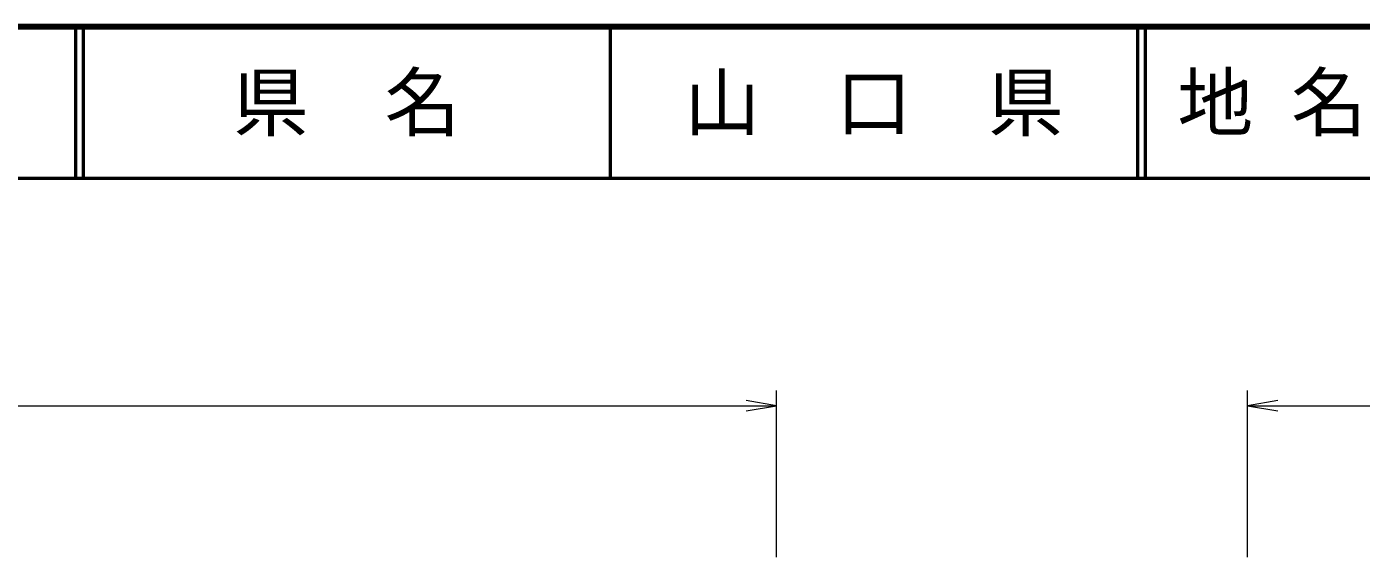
# Model space of a CAD drawing. Units: millimetres on the paper, enlarged 1000 times. Extents: x 40000 to 680000, y 20000 to 380000.
# Drawn here: x 294534 to 382504, y 345000 to 380000 of the extents above; entities that cross this region are included whole.
import ezdxf
from ezdxf.enums import TextEntityAlignment as Align

# ---------------------------------------------------------------- set-up
doc = ezdxf.new("R2010")
doc.units = ezdxf.units.MM
doc.header["$LTSCALE"] = 1000
for name, color, linetype, lineweight in [('M-STR-HTXT', 7, 'Continuous', 13), ('M-TTL', 2, 'Continuous', 140), ('M-TTL-LINE', 7, 'Continuous', 50)]:
    doc.layers.add(name, color=color, linetype=linetype, lineweight=lineweight)
doc.layers.add('M-TTL-TXT', color=7, linetype='Continuous')
doc.styles.add('ＭＳ ゴシック', font='')
doc.styles.get('ＭＳ ゴシック').set_extended_font_data('MS Gothic')

# ---------------------------------------------------------------- blocks, each defined once
blk = doc.blocks.new('open_arrow')
at = {"color": 0, "linetype": 'Continuous', "lineweight": -2}
blk.add_lwpolyline([(7.5, 1.25), (0, 0), (7.5, -1.25)], dxfattribs=at)

msp = doc.modelspace()

# ---------------------------------------------------------------- linework, layer by layer
at = {"layer": 'M-STR-HTXT'}
for p, q in [((343958, 345000), (343958, 356000)), ((375000, 345000), (375000, 356000)), ((167860, 355000), (343958, 355000)), ((375000, 355000), (431000, 355000))]:
    msp.add_line(p, q, dxfattribs=at)
at = {"layer": 'M-TTL'}
msp.add_line((680000, 380000), (40000, 380000), dxfattribs=at)
at = {"layer": 'M-TTL-LINE'}
for p, q in [((297750, 380000), (297750, 370000)), ((298250, 380000), (298250, 370000)), ((333000, 380000), (333000, 370000)), ((367750, 380000), (367750, 370000)), ((368250, 380000), (368250, 370000)), ((40000, 370000), (680000, 370000))]:
    msp.add_line(p, q, dxfattribs=at)

# ---------------------------------------------------------------- block references
at = {"layer": 'M-STR-HTXT', "xscale": 267, "yscale": 267, "rotation": 180}
msp.add_blockref('open_arrow', (343958, 355000), dxfattribs=at)
at = {"layer": 'M-STR-HTXT', "xscale": 267, "yscale": 267}
msp.add_blockref('open_arrow', (375000, 355000), dxfattribs=at)

# ---------------------------------------------------------------- texts
at = {"layer": 'M-TTL-TXT', "style": 'ＭＳ ゴシック'}
for s, p in [('県\u3000名', (315625, 375000)), ('山\u3000口\u3000県', (350375, 375000))]:
    msp.add_text(s, height=3666, dxfattribs=at).set_placement(p, align=Align.MIDDLE_CENTER)
msp.add_text('地 名', height=3666, dxfattribs=at).set_placement((370380, 375000), align=Align.MIDDLE_LEFT)

doc.saveas('drawing.dxf')
